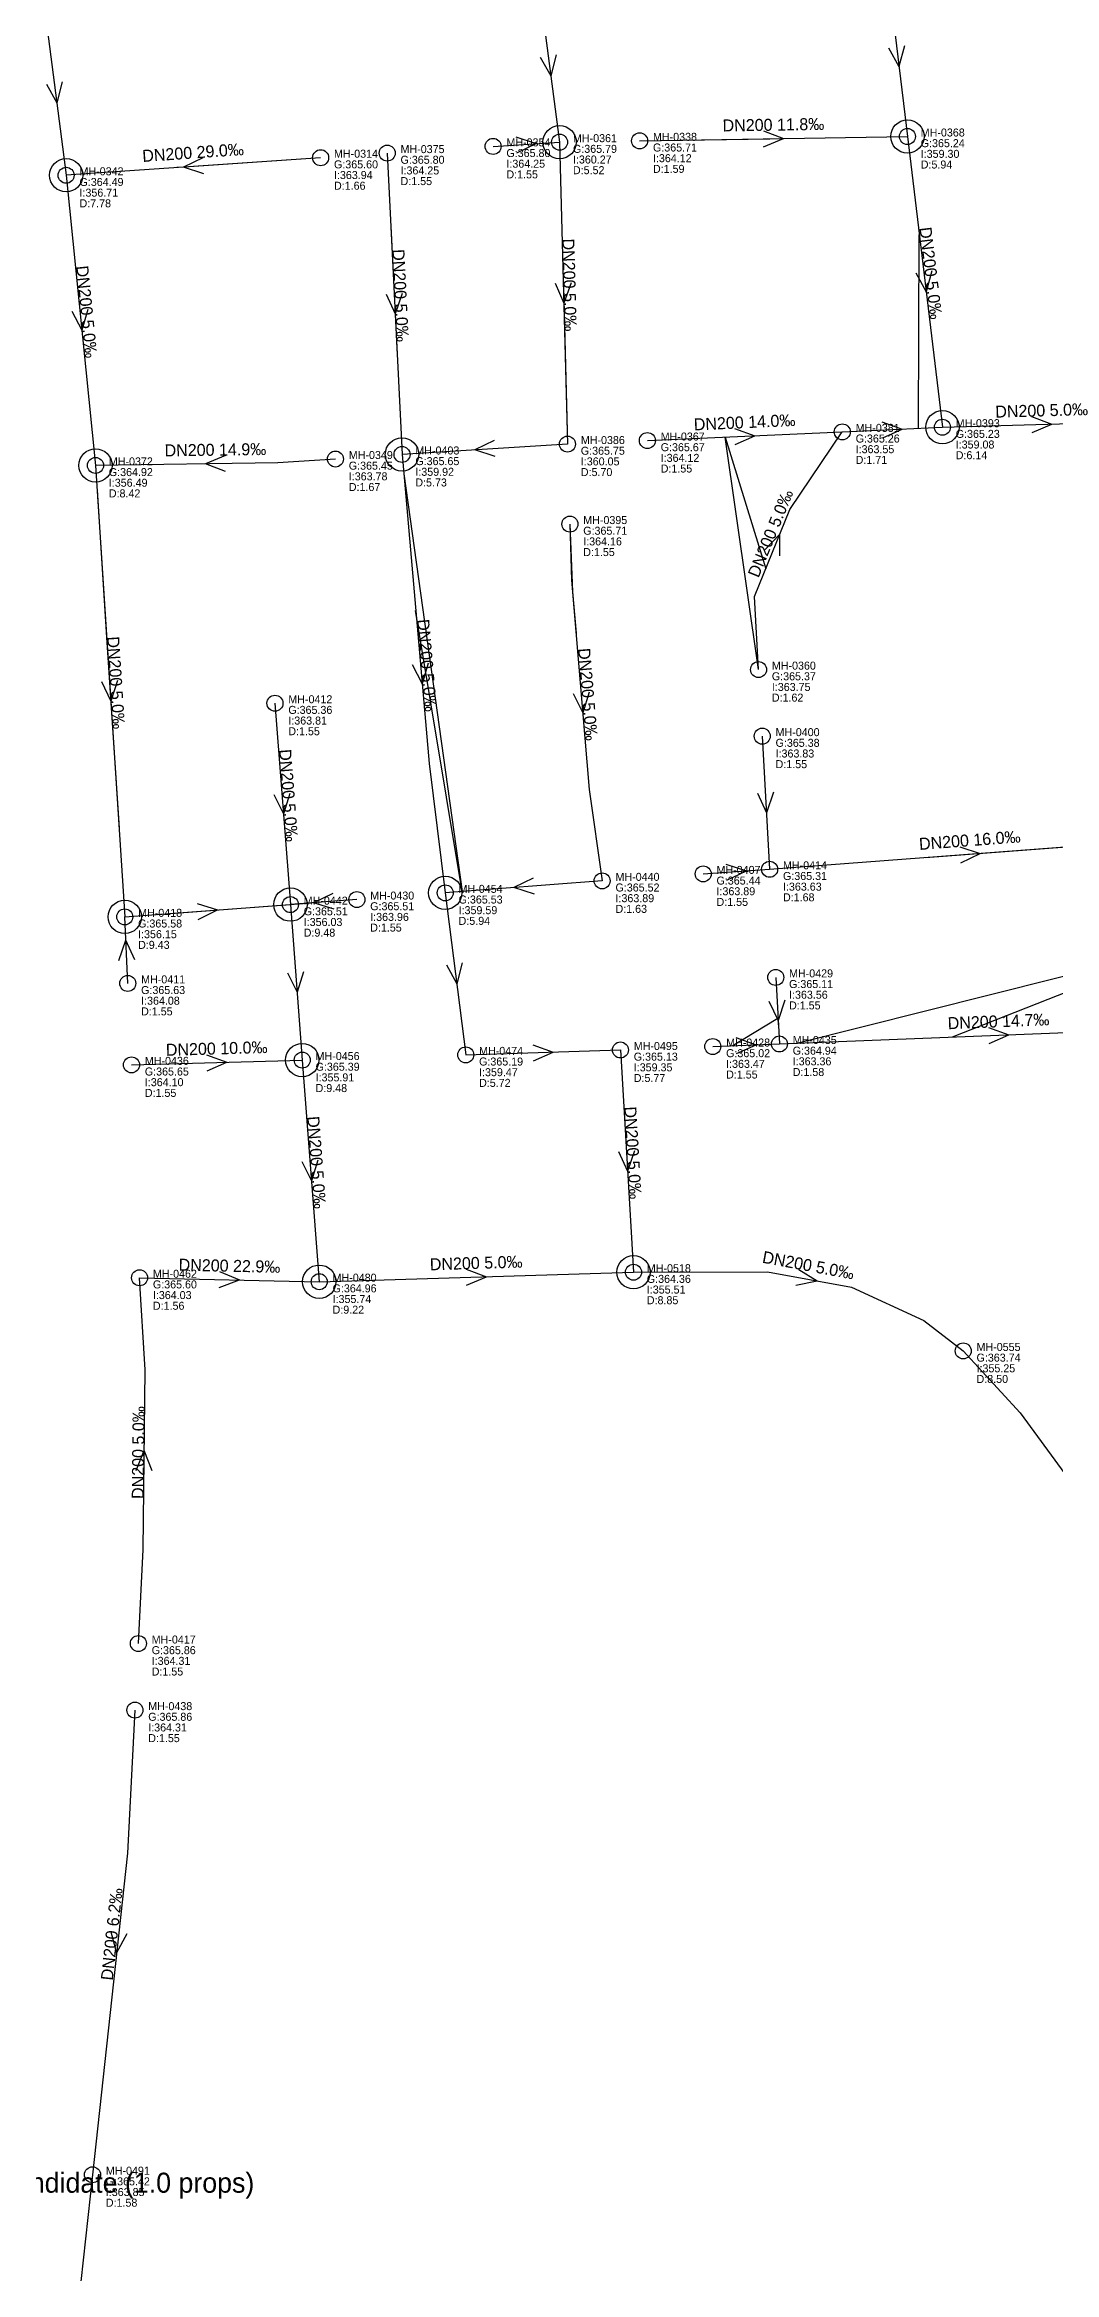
# Model space of a CAD drawing. Header units: metres. Extents: x 449913 to 451990, y 2566939 to 2570822.
# Drawn here: x 450338 to 450489.5, y 2569303.4 to 2569637.6 of the extents above; entities that cross this region are included whole.
import ezdxf
from ezdxf.enums import TextEntityAlignment as Align

# ---------------------------------------------------------------- set-up
doc = ezdxf.new("R2010")
doc.units = ezdxf.units.M
for name, color, linetype in [('SEW-DROP', 6, 'Continuous'), ('SEW-LABEL', 2, 'Continuous'), ('SEW-MH', 7, 'Continuous'), ('SEW-MH-LABEL', 8, 'Continuous'), ('SEW-PIPE-DN200', 3, 'Continuous'), ('SEW-RIDER', 8, 'Continuous'), ('SEW-SLS', 1, 'Continuous')]:
    doc.layers.add(name, color=color, linetype=linetype)

msp = doc.modelspace()

# ---------------------------------------------------------------- linework, layer by layer
at = {"layer": 'SEW-DROP'}
for centre in [(450415.29, 2569622.92), (450467.45, 2569623.77), (450341.28, 2569617.95), (450472.7, 2569580.17), (450391.65, 2569576.08), (450345.68, 2569574.44), (450398.14, 2569510.33), (450350.07, 2569506.73), (450374.91, 2569508.56), (450374.91, 2569508.56), (450376.69, 2569485.25), (450379.24, 2569452.01), (450426.37, 2569453.43)]:
    msp.add_circle(centre, 2.5, dxfattribs=at)
at = {"layer": 'SEW-LABEL'}
for p, q in [((450412.39, 2569635.69), (450413.98, 2569632.87)), ((450414.77, 2569636), (450413.98, 2569632.87)), ((450464.64, 2569637.08), (450466.19, 2569634.25)), ((450467.02, 2569637.37), (450466.19, 2569634.25)), ((450338.31, 2569631.64), (450339.88, 2569628.82)), ((450340.69, 2569631.95), (450339.88, 2569628.82)), ((450408.72, 2569623.71), (450411.79, 2569622.7)), ((450408.88, 2569621.31), (450411.79, 2569622.7)), ((450445.85, 2569624.62), (450448.87, 2569623.47)), ((450445.89, 2569622.22), (450448.87, 2569623.47)), ((450361.78, 2569620.57), (450358.87, 2569619.17)), ((450361.95, 2569618.18), (450358.87, 2569619.17)), ((450414.64, 2569601.75), (450415.92, 2569598.78)), ((450417.04, 2569601.81), (450415.92, 2569598.78)), ((450468.71, 2569603.32), (450470.26, 2569600.48)), ((450471.09, 2569603.61), (450470.26, 2569600.48)), ((450389.27, 2569600.12), (450390.61, 2569597.18)), ((450391.66, 2569600.24), (450390.61, 2569597.18)), ((450342.14, 2569597.57), (450343.63, 2569594.7)), ((450344.52, 2569597.81), (450343.63, 2569594.7)), ((450486.08, 2569581.75), (450489.11, 2569580.63)), ((450405.48, 2569578.15), (450402.56, 2569576.77)), ((450441.52, 2569579.95), (450444.57, 2569578.89)), ((450441.63, 2569577.56), (450444.57, 2569578.89)), ((450463.64, 2569580.95), (450466.69, 2569579.89)), ((450463.75, 2569578.55), (450466.69, 2569579.89)), ((450486.15, 2569579.35), (450489.11, 2569580.63)), ((450365.17, 2569575.91), (450362.18, 2569574.67)), ((450405.63, 2569575.76), (450402.56, 2569576.77)), ((450365.2, 2569573.51), (450362.18, 2569574.67)), ((450446.08, 2569561.78), (450448.32, 2569564.11)), ((450448.3, 2569560.87), (450448.32, 2569564.11)), ((450395.59, 2569544.77), (450394.65, 2569541.67)), ((450346.58, 2569542.01), (450347.97, 2569539.09)), ((450348.98, 2569542.16), (450347.97, 2569539.09)), ((450393.19, 2569544.56), (450394.65, 2569541.67)), ((450417.32, 2569540.23), (450418.76, 2569537.34)), ((450419.71, 2569540.43), (450418.76, 2569537.34)), ((450372.44, 2569525.07), (450373.87, 2569522.17)), ((450374.84, 2569525.25), (450373.87, 2569522.17)), ((450444.95, 2569525.27), (450446.32, 2569522.35)), ((450447.35, 2569525.41), (450446.32, 2569522.35)), ((450440.23, 2569514.61), (450443.3, 2569513.62)), ((450475.29, 2569517.22), (450478.37, 2569516.24)), ((450475.47, 2569514.82), (450478.37, 2569516.24)), ((450411.31, 2569512.54), (450408.41, 2569511.12)), ((450440.39, 2569512.22), (450443.3, 2569513.62)), ((450360.91, 2569508.74), (450363.99, 2569507.76)), ((450381.3, 2569510.25), (450378.4, 2569508.83)), ((450381.48, 2569507.86), (450378.4, 2569508.83)), ((450411.5, 2569510.15), (450408.41, 2569511.12)), ((450361.08, 2569506.34), (450363.99, 2569507.76)), ((450349.17, 2569500.19), (450350.23, 2569503.24)), ((450351.56, 2569500.3), (450350.23, 2569503.24)), ((450374.49, 2569498.31), (450375.92, 2569495.41)), ((450376.88, 2569498.5), (450375.92, 2569495.41)), ((450398.3, 2569499.52), (450399.87, 2569496.69)), ((450400.68, 2569499.82), (450399.87, 2569496.69)), ((450446.69, 2569494.09), (450448.06, 2569491.16)), ((450449.09, 2569494.22), (450448.06, 2569491.16)), ((450441.71, 2569488.62), (450444.76, 2569487.53)), ((450479.61, 2569490.11), (450482.65, 2569489.03)), ((450479.7, 2569487.71), (450482.65, 2569489.03)), ((450362.35, 2569486.05), (450365.38, 2569484.94)), ((450362.42, 2569483.65), (450365.38, 2569484.94)), ((450411.28, 2569487.54), (450414.31, 2569486.44)), ((450411.35, 2569485.14), (450414.31, 2569486.44)), ((450441.8, 2569486.22), (450444.76, 2569487.53)), ((450424.11, 2569471.52), (450425.48, 2569468.6)), ((450426.5, 2569471.66), (450425.48, 2569468.6)), ((450376.65, 2569470.03), (450378.08, 2569467.13)), ((450379.05, 2569470.22), (450378.08, 2569467.13)), ((450364.24, 2569451.14), (450367.26, 2569452.27)), ((450364.29, 2569453.54), (450367.26, 2569452.27)), ((450401.27, 2569453.87), (450404.3, 2569452.76)), ((450401.34, 2569451.47), (450404.3, 2569452.76)), ((450450.73, 2569451.49), (450453.9, 2569452.13)), ((450451.17, 2569453.85), (450453.9, 2569452.13)), ((450351.77, 2569423.68), (450352.99, 2569426.67)), ((450354.17, 2569423.66), (450352.99, 2569426.67)), ((450347.98, 2569354.48), (450348.85, 2569351.37)), ((450350.36, 2569354.22), (450348.85, 2569351.37))]:
    msp.add_line(p, q, dxfattribs=at)
at = {"layer": 'SEW-MH'}
for centre in [(450467.45, 2569623.77), (450379.45, 2569620.59), (450389.43, 2569621.28), (450405.31, 2569622.29), (450415.29, 2569622.92), (450427.29, 2569623.12), (450341.28, 2569617.95), (450472.7, 2569580.17), (450416.47, 2569577.64), (450428.45, 2569578.17), (450457.69, 2569579.47), (450345.68, 2569574.44), (450381.67, 2569575.4), (450391.65, 2569576.08), (450416.83, 2569565.64), (450445.12, 2569543.81), (450372.6, 2569538.77), (450445.68, 2569533.83), (450446.79, 2569513.86), (450398.14, 2569510.33), (450421.67, 2569512.13), (450436.82, 2569513.17), (450350.07, 2569506.73), (450374.91, 2569508.56), (450384.88, 2569509.32), (450350.52, 2569496.75), (450447.7, 2569497.65), (450424.41, 2569486.76), (450438.26, 2569487.28), (450448.25, 2569487.66), (450351.08, 2569484.53), (450376.69, 2569485.25), (450401.21, 2569486.03), (450426.37, 2569453.43), (450352.29, 2569452.6), (450379.24, 2569452.01), (450475.82, 2569441.62), (450352.11, 2569397.74), (450351.59, 2569387.75), (450345.23, 2569318.07)]:
    msp.add_circle(centre, 1.2, dxfattribs=at)
at = {"layer": 'SEW-PIPE-DN200'}
for points in [[(450412.27, 2569645.8), (450415.29, 2569622.92)], [(450464.57, 2569647.7), (450467.45, 2569623.77)], [(450338.1, 2569642.67), (450341.28, 2569617.95)], [(450405.31, 2569622.29), (450415.29, 2569622.92)], [(450415.29, 2569622.92), (450416.47, 2569577.64)], [(450427.29, 2569623.12), (450467.45, 2569623.77)], [(450467.45, 2569623.77), (450472.7, 2569580.17)], [(450379.45, 2569620.59), (450341.28, 2569617.95)], [(450389.43, 2569621.28), (450391.65, 2569576.08)], [(450341.28, 2569617.95), (450345.68, 2569574.44)], [(450428.45, 2569578.17), (450457.69, 2569579.47)], [(450445.12, 2569543.81), (450444.51, 2569554.79), (450449.84, 2569567.81), (450457.69, 2569579.47)], [(450457.69, 2569579.47), (450472.7, 2569580.17)], [(450472.7, 2569580.17), (450502.52, 2569581.01)], [(450381.67, 2569575.4), (450373.02, 2569574.81), (450345.68, 2569574.44)], [(450416.47, 2569577.64), (450391.65, 2569576.08)], [(450391.65, 2569576.08), (450395.7, 2569529.71), (450398.14, 2569510.33)], [(450345.68, 2569574.44), (450350.07, 2569506.73)], [(450416.83, 2569565.64), (450417.09, 2569557.25), (450419.73, 2569525.83), (450421.67, 2569512.13)], [(450372.6, 2569538.77), (450374.91, 2569508.56)], [(450445.68, 2569533.83), (450446.79, 2569513.86)], [(450446.79, 2569513.86), (450506.95, 2569518.41)], [(450421.67, 2569512.13), (450398.14, 2569510.33)], [(450436.82, 2569513.17), (450446.79, 2569513.86)], [(450350.07, 2569506.73), (450374.91, 2569508.56)], [(450384.88, 2569509.32), (450374.91, 2569508.56)], [(450374.91, 2569508.56), (450376.69, 2569485.25)], [(450398.14, 2569510.33), (450401.21, 2569486.03)], [(450350.52, 2569496.75), (450350.07, 2569506.73)], [(450447.7, 2569497.65), (450448.25, 2569487.66)], [(450448.25, 2569487.66), (450514.06, 2569490.28)], [(450351.08, 2569484.53), (450376.69, 2569485.25)], [(450376.69, 2569485.25), (450379.24, 2569452.01)], [(450401.21, 2569486.03), (450424.41, 2569486.76)], [(450424.41, 2569486.76), (450426.37, 2569453.43)], [(450438.26, 2569487.28), (450448.25, 2569487.66)], [(450352.11, 2569397.74), (450352.85, 2569411.82), (450353.11, 2569438.8), (450352.29, 2569452.6)], [(450352.29, 2569452.6), (450379.24, 2569452.01)], [(450379.24, 2569452.01), (450426.37, 2569453.43)], [(450426.37, 2569453.43), (450446.48, 2569453.5), (450459.08, 2569451.17), (450469.9, 2569446.18), (450475.82, 2569441.62)], [(450475.82, 2569441.62), (450475.82, 2569441.62), (450484.37, 2569432.33), (450513.22, 2569392.92), (450532.95, 2569369.09), (450532.95, 2569369.09)], [(450351.59, 2569387.75), (450350.47, 2569366.31), (450345.23, 2569318.07)], [(450345.23, 2569318.07), (450342.8, 2569295.67), (450336.2, 2569248.66)]]:
    msp.add_lwpolyline(points, dxfattribs=at)
at = {"layer": 'SEW-RIDER'}
for points in [[(450427.29, 2569623.12), (450446.81, 2569623.44)], [(450379.45, 2569620.59), (450359.73, 2569619.22), (450357.88, 2569619.1)], [(450389.97, 2569610.3), (450390.91, 2569591.02)], [(450469.1, 2569580), (450469.22, 2569609.04)], [(450415.85, 2569601.29), (450415.85, 2569601.29), (450416.42, 2569579.56)], [(450445.12, 2569543.81), (450440.12, 2569578.69), (450446.21, 2569558.93)], [(450391.9, 2569573.19), (450400.66, 2569510.53), (450393.69, 2569552.69)], [(450345.92, 2569570.73), (450347.4, 2569547.89), (450349.21, 2569520.05)], [(450416.83, 2569565.64), (450417.24, 2569555.48), (450417.76, 2569549.3)], [(450470.18, 2569515.63), (450499.89, 2569517.87)], [(450354.97, 2569507.1), (450378.13, 2569508.81)], [(450450.88, 2569487.77), (450508.98, 2569502.37), (450474.14, 2569488.69)], [(450441.15, 2569487.39), (450448.04, 2569491.52), (450448.09, 2569490.53)]]:
    msp.add_lwpolyline(points, dxfattribs=at)

# ---------------------------------------------------------------- texts
at = {"layer": 'SEW-LABEL'}
for s, rotation, p in [('DN200 11.8‰', 0.9352, (450447.37, 2569624.64)), ('DN200 29.0‰', 3.9526, (450360.37, 2569620.47)), ('DN200 5.0‰', -88.5084, (450415.88, 2569601.48)), ('DN200 5.0‰', -83.1301, (450470.08, 2569603.17)), ('DN200 5.0‰', -87.1903, (450390.54, 2569599.88)), ('DN200 5.0‰', -84.2279, (450343.48, 2569597.39)), ('DN200 14.0‰', 2.5458, (450443.07, 2569580.02)), ('DN200 5.0‰', 1.5985, (450487.61, 2569581.79)), ('DN200 14.9‰', 0.787, (450363.68, 2569575.89)), ('DN200 5.0‰', 67.7525, (450447.75, 2569563.92)), ('DN200 5.0‰', -86.2885, (450347.87, 2569541.79)), ('DN200 5.0‰', -85.0115, (450394.52, 2569544.37)), ('DN200 5.0‰', -85.1865, (450418.64, 2569540.03)), ('DN200 5.0‰', -85.6258, (450373.75, 2569524.87)), ('DN200 16.0‰', 4.3224, (450476.87, 2569517.33)), ('DN200 14.7‰', 2.2739, (450481.15, 2569490.17)), ('DN200 10.0‰', 1.61, (450363.88, 2569486.09)), ('DN200 5.0‰', -86.6319, (450425.39, 2569471.29)), ('DN200 5.0‰', -85.6261, (450377.96, 2569469.83)), ('DN200 22.9‰', -1.2533, (450365.76, 2569453.5)), ('DN200 5.0‰', 1.7293, (450402.8, 2569453.92)), ('DN200 5.0‰', -10.4961, (450452.43, 2569453.6)), ('DN200 5.0‰', 89.4381, (450352.98, 2569426.37)), ('DN200 6.2‰', 83.8012, (450349.01, 2569354.06))]:
    msp.add_text(s, height=1.8, rotation=rotation, dxfattribs=at).set_placement(p, align=Align.CENTER)
at = {"layer": 'SEW-MH-LABEL'}
for s, p in [('MH-0368', (450469.45, 2569623.77)), ('MH-0314', (450381.45, 2569620.59)), ('MH-0375', (450391.43, 2569621.28)), ('G:365.80', (450407.31, 2569620.69)), ('MH-0354', (450407.31, 2569622.29)), ('G:365.79', (450417.29, 2569621.32)), ('MH-0361', (450417.29, 2569622.92)), ('G:365.71', (450429.29, 2569621.52)), ('MH-0338', (450429.29, 2569623.12)), ('G:365.24', (450469.45, 2569622.17)), ('I:359.30', (450469.45, 2569620.57)), ('MH-0342', (450343.28, 2569617.95)), ('G:365.60', (450381.45, 2569618.99)), ('I:363.94', (450381.45, 2569617.39)), ('G:365.80', (450391.43, 2569619.68)), ('I:364.25', (450391.43, 2569618.08)), ('D:1.55', (450407.31, 2569617.49)), ('I:364.25', (450407.31, 2569619.09)), ('D:5.52', (450417.29, 2569618.12)), ('I:360.27', (450417.29, 2569619.72)), ('D:1.59', (450429.29, 2569618.32)), ('I:364.12', (450429.29, 2569619.92)), ('D:5.94', (450469.45, 2569618.97)), ('G:364.49', (450343.28, 2569616.35)), ('I:356.71', (450343.28, 2569614.75)), ('D:1.66', (450381.45, 2569615.79)), ('D:1.55', (450391.43, 2569616.48)), ('D:7.78', (450343.28, 2569613.15)), ('MH-0393', (450474.7, 2569580.17)), ('MH-0386', (450418.47, 2569577.64)), ('MH-0367', (450430.45, 2569578.17)), ('G:365.26', (450459.69, 2569577.87)), ('MH-0381', (450459.69, 2569579.47)), ('G:365.23', (450474.7, 2569578.57)), ('I:359.08', (450474.7, 2569576.97)), ('MH-0372', (450347.68, 2569574.44)), ('G:365.45', (450383.67, 2569573.8)), ('MH-0349', (450383.67, 2569575.4)), ('G:365.65', (450393.65, 2569574.48)), ('MH-0403', (450393.65, 2569576.08)), ('G:365.75', (450418.47, 2569576.04)), ('I:360.05', (450418.47, 2569574.44)), ('G:365.67', (450430.45, 2569576.57)), ('I:364.12', (450430.45, 2569574.97)), ('D:1.71', (450459.69, 2569574.67)), ('I:363.55', (450459.69, 2569576.27)), ('D:6.14', (450474.7, 2569575.37)), ('G:364.92', (450347.68, 2569572.84)), ('I:356.49', (450347.68, 2569571.24)), ('D:1.67', (450383.67, 2569570.6)), ('I:363.78', (450383.67, 2569572.2)), ('D:5.73', (450393.65, 2569571.28)), ('I:359.92', (450393.65, 2569572.88)), ('D:5.70', (450418.47, 2569572.84)), ('D:1.55', (450430.45, 2569573.37)), ('D:8.42', (450347.68, 2569569.64)), ('G:365.71', (450418.83, 2569564.04)), ('MH-0395', (450418.83, 2569565.64)), ('D:1.55', (450418.83, 2569560.84)), ('I:364.16', (450418.83, 2569562.44)), ('MH-0360', (450447.12, 2569543.81)), ('G:365.37', (450447.12, 2569542.21)), ('I:363.75', (450447.12, 2569540.61)), ('G:365.36', (450374.6, 2569537.17)), ('MH-0412', (450374.6, 2569538.77)), ('D:1.62', (450447.12, 2569539.01)), ('D:1.55', (450374.6, 2569533.97)), ('I:363.81', (450374.6, 2569535.57)), ('MH-0400', (450447.68, 2569533.83)), ('G:365.38', (450447.68, 2569532.23)), ('I:363.83', (450447.68, 2569530.63)), ('D:1.55', (450447.68, 2569529.03)), ('MH-0414', (450448.79, 2569513.86)), ('MH-0454', (450400.14, 2569510.33)), ('G:365.52', (450423.67, 2569510.53)), ('MH-0440', (450423.67, 2569512.13)), ('G:365.44', (450438.82, 2569511.57)), ('MH-0407', (450438.82, 2569513.17)), ('I:363.89', (450438.82, 2569509.97)), ('G:365.31', (450448.79, 2569512.26)), ('I:363.63', (450448.79, 2569510.66)), ('MH-0418', (450352.07, 2569506.73)), ('G:365.51', (450376.91, 2569506.96)), ('MH-0442', (450376.91, 2569508.56)), ('G:365.51', (450386.88, 2569507.72)), ('MH-0430', (450386.88, 2569509.32)), ('G:365.53', (450400.14, 2569508.73)), ('I:359.59', (450400.14, 2569507.13)), ('D:1.63', (450423.67, 2569507.33)), ('I:363.89', (450423.67, 2569508.93)), ('D:1.55', (450438.82, 2569508.37)), ('D:1.68', (450448.79, 2569509.06)), ('G:365.58', (450352.07, 2569505.13)), ('I:356.15', (450352.07, 2569503.53)), ('D:9.48', (450376.91, 2569503.76)), ('I:356.03', (450376.91, 2569505.36)), ('D:1.55', (450386.88, 2569504.52)), ('I:363.96', (450386.88, 2569506.12)), ('D:5.94', (450400.14, 2569505.53)), ('D:9.43', (450352.07, 2569501.93)), ('MH-0411', (450352.52, 2569496.75)), ('MH-0429', (450449.7, 2569497.65)), ('G:365.63', (450352.52, 2569495.15)), ('I:364.08', (450352.52, 2569493.55)), ('G:365.11', (450449.7, 2569496.05)), ('I:363.56', (450449.7, 2569494.45)), ('D:1.55', (450352.52, 2569491.95)), ('D:1.55', (450449.7, 2569492.85)), ('MH-0495', (450426.41, 2569486.76)), ('MH-0428', (450440.26, 2569487.28)), ('MH-0435', (450450.25, 2569487.66)), ('MH-0436', (450353.08, 2569484.53)), ('G:365.39', (450378.69, 2569483.65)), ('MH-0456', (450378.69, 2569485.25)), ('G:365.19', (450403.21, 2569484.43)), ('MH-0474', (450403.21, 2569486.03)), ('G:365.13', (450426.41, 2569485.16)), ('I:359.35', (450426.41, 2569483.56)), ('G:365.02', (450440.26, 2569485.68)), ('I:363.47', (450440.26, 2569484.08)), ('G:364.94', (450450.25, 2569486.06)), ('I:363.36', (450450.25, 2569484.46)), ('G:365.65', (450353.08, 2569482.93)), ('I:364.10', (450353.08, 2569481.33)), ('D:9.48', (450378.69, 2569480.45)), ('I:355.91', (450378.69, 2569482.05)), ('D:5.72', (450403.21, 2569481.23)), ('I:359.47', (450403.21, 2569482.83)), ('D:5.77', (450426.41, 2569481.96)), ('D:1.55', (450440.26, 2569482.48)), ('D:1.58', (450450.25, 2569482.86)), ('D:1.55', (450353.08, 2569479.73)), ('MH-0518', (450428.37, 2569453.43)), ('G:365.60', (450354.29, 2569451)), ('MH-0462', (450354.29, 2569452.6)), ('G:364.96', (450381.24, 2569450.41)), ('MH-0480', (450381.24, 2569452.01)), ('G:364.36', (450428.37, 2569451.83)), ('I:355.51', (450428.37, 2569450.23)), ('D:1.56', (450354.29, 2569447.8)), ('I:364.03', (450354.29, 2569449.4)), ('D:9.22', (450381.24, 2569447.21)), ('I:355.74', (450381.24, 2569448.81)), ('D:8.85', (450428.37, 2569448.63)), ('G:363.74', (450477.82, 2569440.02)), ('MH-0555', (450477.82, 2569441.62)), ('D:8.50', (450477.82, 2569436.82)), ('I:355.25', (450477.82, 2569438.42)), ('MH-0417', (450354.11, 2569397.74)), ('G:365.86', (450354.11, 2569396.14)), ('I:364.31', (450354.11, 2569394.54)), ('D:1.55', (450354.11, 2569392.94)), ('MH-0438', (450353.59, 2569387.75)), ('G:365.86', (450353.59, 2569386.15)), ('I:364.31', (450353.59, 2569384.55)), ('D:1.55', (450353.59, 2569382.95)), ('G:365.42', (450347.23, 2569316.47)), ('MH-0491', (450347.23, 2569318.07)), ('D:1.58', (450347.23, 2569313.27)), ('I:363.85', (450347.23, 2569314.87))]:
    msp.add_text(s, height=1.2, dxfattribs=at).set_placement(p)
at = {"layer": 'SEW-SLS'}
msp.add_text('SLS candidate (1.0 props)', height=3, dxfattribs=at).set_placement((450322.89, 2569315.37))

doc.saveas('drawing.dxf')
